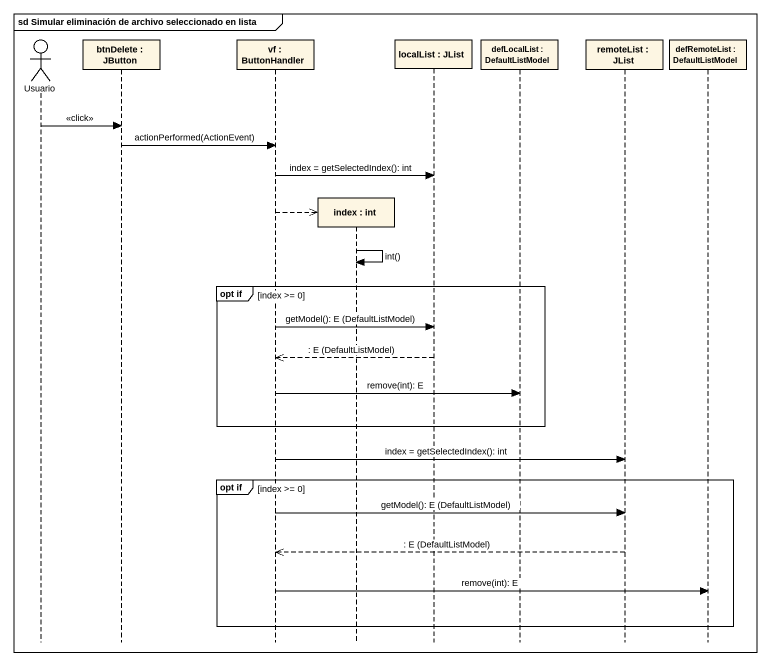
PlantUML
@startuml
mainframe sd Simular eliminación de archivo seleccionado en lista
hide footbox
actor Usuario
participant "btnDelete : JButton" as btnDelete
participant "vf : ButtonHandler" as vf
participant "index : int" as index
participant "localList : JList" as localList
participant "defLocalList : DefaultListModel" as defLocalList
participant "remoteList : JList" as remoteList
participant "defRemoteList : DefaultListModel" as defRemoteList

Usuario -> btnDelete : <<click>>
btnDelete -> vf : actionPerformed(ActionEvent)
vf -> localList : index = getSelectedIndex(): int
vf -->> index **
index -> index : int()
group opt if [index >= 0]
  vf -> localList : getModel(): E (DefaultListModel)
  localList -->> vf : : E (DefaultListModel)
  vf -> defLocalList : remove(int): E
end
vf -> remoteList : index = getSelectedIndex(): int
group opt if [index >= 0]
  vf -> remoteList : getModel(): E (DefaultListModel)
  remoteList -->> vf : : E (DefaultListModel)
  vf -> defRemoteList : remove(int): E
end
@enduml
